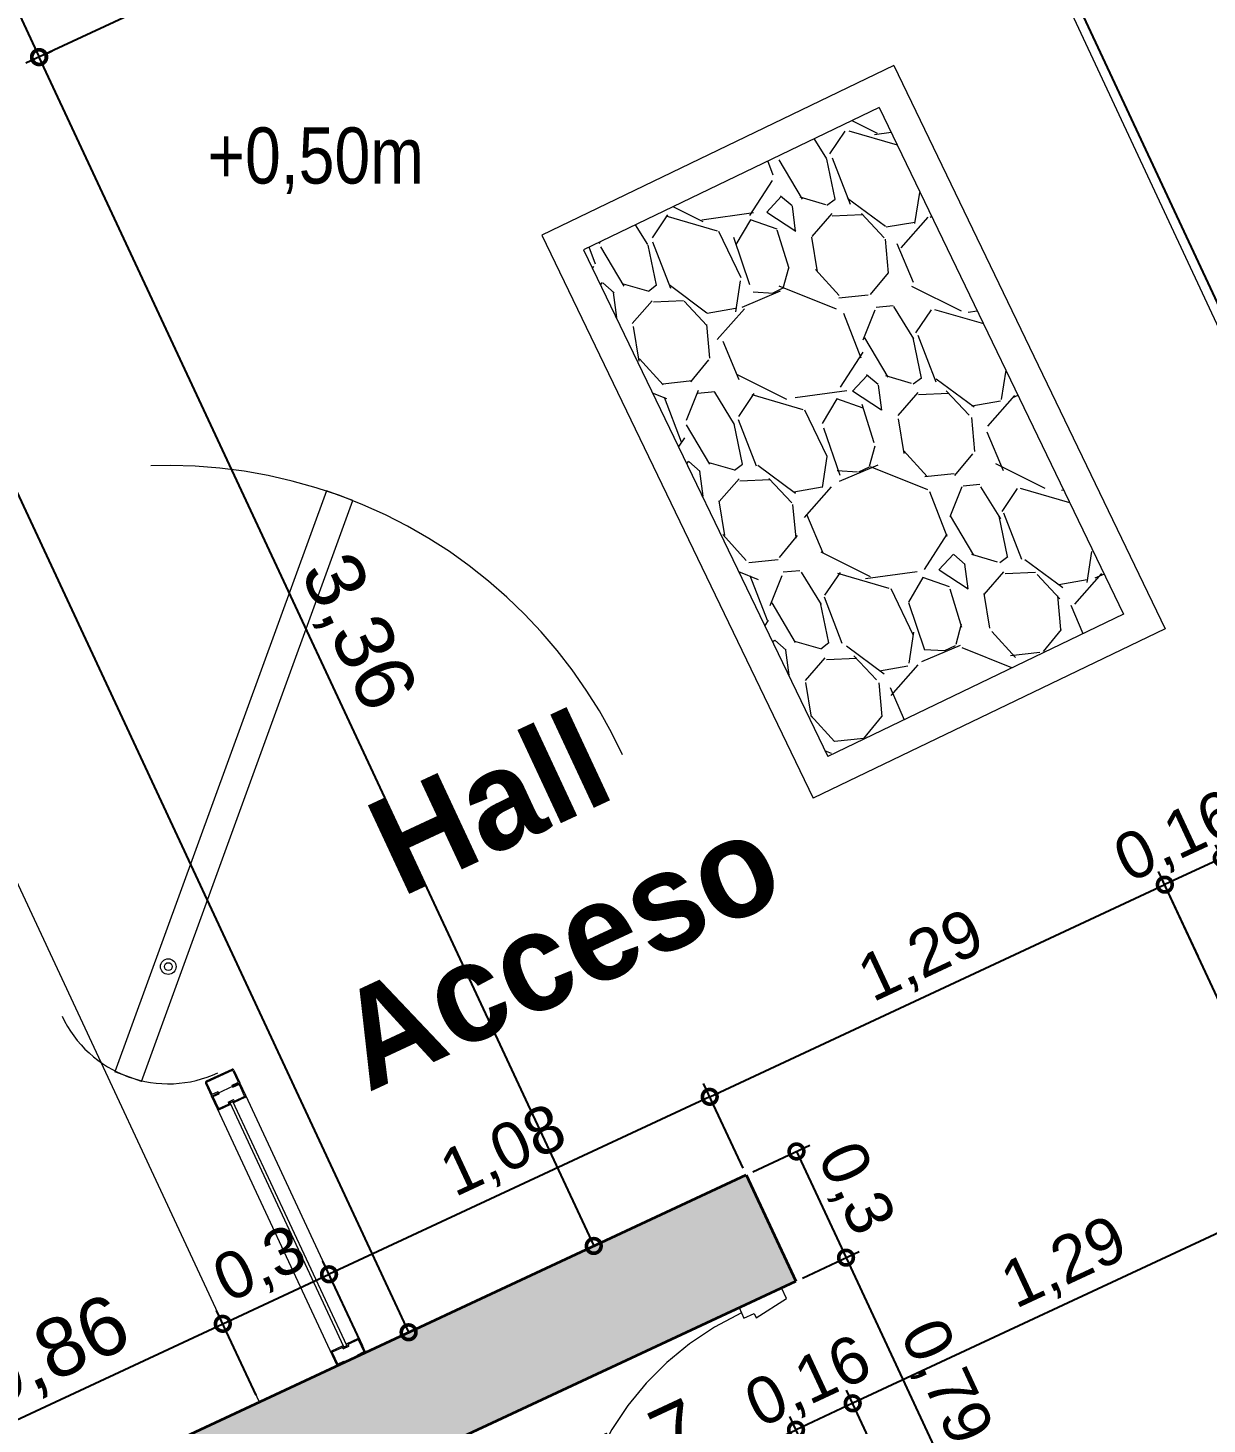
# Model space of a CAD drawing. Header units: millimetres. Extents: x 110427 to 125914, y 76277 to 76441.
# Drawn here: x 114095.407 to 114098.425, y 76380.226 to 76383.799 of the extents above; entities that cross this region are included whole.
import ezdxf

# ---------------------------------------------------------------- set-up
doc = ezdxf.new("R2010")
doc.units = ezdxf.units.MM
doc.linetypes.add('JIS_02_0.7', pattern=[1.35, 0.75, -0.6])
for name, color, linetype, lineweight in [('04_CIVIL A CONSTRUIR', 250, 'Continuous', 35), ('06_CIVIL VISTAS GRUESA', 244, 'Continuous', 13), ('07_CIVIL VISTAS MEDIA', 143, 'Continuous', 9), ('08_CIVIL VISTAS FINO', 251, 'Continuous', 5), ('09_CIVIL PROYECCIONES', 230, 'JIS_02_0.7', 5), ('11_CARPINTERIA Y MOBILIARIO', 141, 'Continuous', 9), ('12_HATCH', 8, 'Continuous', 9), ('12_TEXTOS', 4, 'Continuous', 40), ('13_COTAS', 8, 'Continuous', 9)]:
    doc.layers.add(name, color=color, linetype=linetype, lineweight=lineweight)
doc.layers.add('Hatch', color=251, linetype='Continuous')
doc.styles.add('JDS1', font='GOTHICB.TTF')
doc.styles.get("Standard").update_dxf_attribs({"font": 'arial.ttf'})
doc.styles.add('Swis721 BT', font='swiss.ttf')
doc.dimstyles.new('ISO-23', dxfattribs={"dimscale": 0.03, "dimtxt": 5, "dimasz": 2.5, "dimexe": 1.25, "dimexo": 0.625, "dimtad": 1, "dimtxsty": 'Swis721 BT', "dimblk": 'DOTSMALL', "dimcen": 2.5, "dimclrt": 150, "dimadec": 0, "dimazin": 0, "dimtfac": 1, "dimtmove": 0, "dimatfit": 3, "dimfxl": 0, "dimarcsym": 0})

# ---------------------------------------------------------------- blocks, each defined once
blk = doc.blocks.new('_DotSmall')
at = {"color": 0, "linetype": 'ByBlock', "const_width": 0.5}
blk.add_lwpolyline([(-0.0625, 0, 1), (0.0625, 0, 1)], format="xyb", close=True, dxfattribs=at)
blk = doc.blocks.new('*D290')
at = {"layer": '13_COTAS', "color": 0, "lineweight": -2}
for p, q in [((114097.565662188, 76379.79770790561), (114097.3570270666, 76380.2451273673)), ((114095.8321520135, 76379.49268978031), (114097.3728752514, 76380.2111408253)), ((114096.0249389501, 76379.07925686063), (114095.8163038287, 76379.52667632232))]:
    blk.add_line(p, q, dxfattribs=at)
at = {"layer": 'Defpoints', "color": 0}
for p in [(114097.3728752514, 76380.2111408253), (114097.5735862804, 76379.7807146346), (114096.0328630425, 76379.06226358961)]:
    blk.add_point(p, dxfattribs=at)
at = {"layer": '13_COTAS', "color": 0, "lineweight": -2, "xscale": 0.075, "yscale": 0.075, "zscale": 0.075}
for p, rotation in [((114097.3728752514, 76380.2111408253), 25.00000000165702), ((114095.8321520135, 76379.49268978031), 205.000000001657)]:
    blk.add_blockref('_DotSmall', p, dxfattribs=dict(at, rotation=rotation))
at = {"layer": '13_COTAS', "color": 150, "insert": (114096.9936334821, 76380.1547617458), "char_height": 0.15, "attachment_point": 5, "rotation": 25.000000001657032, "style": 'Swis721 BT'}
blk.add_mtext('1,7', dxfattribs=at)
blk = doc.blocks.new('*D510')
at = {"layer": '13_COTAS', "color": 0, "lineweight": -2}
for p, q in [((114099.2768365618, 76381.32525026845), (114095.5962796088, 76389.21823050335)), ((114095.5792863377, 76389.21030641129), (114095.5622930665, 76389.20238231916)), ((114099.2721683244, 76381.3230734337), (114099.3108231041, 76381.34109845264))]:
    blk.add_line(p, q, dxfattribs=at)
at = {"layer": 'Defpoints', "color": 0}
for p in [(114095.5962796089, 76389.21823050338), (114095.5962796088, 76389.21823050335), (114099.2551750532, 76381.31514934161)]:
    blk.add_point(p, dxfattribs=at)
at = {"layer": '13_COTAS', "color": 0, "lineweight": -2, "xscale": 0.075, "yscale": 0.075, "zscale": 0.075}
for p, rotation in [((114095.5962796088, 76389.21823050335), 114.9999989492911), ((114099.2768365618, 76381.32525026845), 294.9999989492911)]:
    blk.add_blockref('_DotSmall', p, dxfattribs=dict(at, rotation=rotation))
at = {"layer": '13_COTAS', "color": 150, "insert": (114097.5355066845, 76385.31788087328), "char_height": 0.15, "attachment_point": 5, "rotation": 294.9999989492911, "style": 'Swis721 BT'}
blk.add_mtext('8,71', dxfattribs=at)
blk = doc.blocks.new('*D333')
at = {"layer": '06_CIVIL VISTAS GRUESA', "color": 0, "lineweight": -2}
for p, q in [((114095.9911657735, 76380.29929143852), (114095.8900121471, 76380.51621609049)), ((114095.1264356351, 76380.1187778434), (114095.9058603319, 76380.48222954848)), ((114095.2117410767, 76379.93583973344), (114095.1105874502, 76380.1527643854))]:
    blk.add_line(p, q, dxfattribs=at)
at = {"layer": 'Defpoints', "color": 0}
for p in [(114095.9058603319, 76380.48222954848), (114095.9990898659, 76380.28229816751), (114095.2196651691, 76379.91884646243)]:
    blk.add_point(p, dxfattribs=at)
at = {"layer": '06_CIVIL VISTAS GRUESA', "color": 0, "lineweight": -2, "xscale": 0.075, "yscale": 0.075, "zscale": 0.075}
for p, rotation in [((114095.9058603319, 76380.48222954848), 25.00000000018475), ((114095.1264356351, 76380.1187778434), 205.0000000001848)]:
    blk.add_blockref('_DotSmall', p, dxfattribs=dict(at, rotation=rotation))
at = {"layer": '06_CIVIL VISTAS GRUESA', "color": 150, "insert": (114095.4700074943, 76380.39945229432), "char_height": 0.15, "attachment_point": 5, "rotation": 25.000000000184748, "style": 'Swis721 BT'}
blk.add_mtext('0,86', dxfattribs=at)
blk = doc.blocks.new('*D421')
at = {"layer": '13_COTAS', "color": 0, "lineweight": -2}
for p, q in [((114093.0337577472, 76387.39561631836), (114093.1611931663, 76387.45504114426)), ((114093.1272066972, 76387.43919280302), (114096.3814243866, 76380.46058430136)), ((114096.2879754365, 76380.4170078167), (114096.4154108557, 76380.4764326426))]:
    blk.add_line(p, q, dxfattribs=at)
at = {"layer": 'Defpoints', "color": 0}
for p in [(114093.0167645126, 76387.38769214775), (114096.3814243866, 76380.46058430136), (114096.270982202, 76380.40908364608)]:
    blk.add_point(p, dxfattribs=at)
at = {"layer": '13_COTAS', "color": 0, "lineweight": -2, "xscale": 0.075, "yscale": 0.075, "zscale": 0.075}
for p, rotation in [((114093.1272066972, 76387.43919280302), 115.0002636944665), ((114096.3814243866, 76380.46058430136), 295.0002636944664)]:
    blk.add_blockref('_DotSmall', p, dxfattribs=dict(at, rotation=rotation))
at = {"layer": '13_COTAS', "color": 150, "insert": (114094.8532639279, 76383.99602949678), "char_height": 0.15, "attachment_point": 5, "rotation": 295.00026369446647, "style": 'Swis721 BT'}
blk.add_mtext('7,7', dxfattribs=at)
blk = doc.blocks.new('*D423')
at = {"layer": '13_COTAS', "color": 0, "lineweight": -2}
for p, q in [((114094.3529330256, 76389.210306411), (114093.1076184083, 76388.62960666817)), ((114093.1416049503, 76388.64545485299), (114095.4361230129, 76383.7248449881)), ((114096.6474510882, 76384.28969654611), (114095.4021364709, 76383.70899680328))]:
    blk.add_line(p, q, dxfattribs=at)
at = {"layer": 'Defpoints', "color": 0}
for p in [(114094.3699262966, 76389.2182305034), (114096.6644443592, 76384.2976206385), (114095.4361230129, 76383.7248449881)]:
    blk.add_point(p, dxfattribs=at)
at = {"layer": '13_COTAS', "color": 0, "lineweight": -2, "xscale": 0.075, "yscale": 0.075, "zscale": 0.075}
for p, rotation in [((114093.1416049503, 76388.64545485299), 114.9999999980233), ((114095.4361230129, 76383.7248449881), 294.9999999980233)]:
    blk.add_blockref('_DotSmall', p, dxfattribs=dict(at, rotation=rotation))
at = {"layer": '13_COTAS', "color": 150, "insert": (114094.38781258, 76386.23129040972), "char_height": 0.15, "attachment_point": 5, "rotation": 294.9999999980233, "style": 'Swis721 BT'}
blk.add_mtext('5,43', dxfattribs=at)
blk = doc.blocks.new('*D431')
at = {"layer": '13_COTAS', "color": 0, "lineweight": -2}
for p, q in [((114098.6025356416, 76381.37367291347), (114098.4464871582, 76381.70831996603)), ((114098.462335343, 76381.67433342402), (114098.3166390454, 76381.60639412468)), ((114098.456839344, 76381.30573361414), (114098.3007908606, 76381.6403806667))]:
    blk.add_line(p, q, dxfattribs=at)
at = {"layer": 'Defpoints', "color": 0}
for p in [(114098.3166390454, 76381.60639412468), (114098.610459734, 76381.35667964246), (114098.4647634364, 76381.28874034314)]:
    blk.add_point(p, dxfattribs=at)
at = {"layer": '13_COTAS', "color": 0, "lineweight": -2, "xscale": 0.075, "yscale": 0.075, "zscale": 0.075}
for p, rotation in [((114098.462335343, 76381.67433342402), 25.00000000022021), ((114098.3166390454, 76381.60639412468), 205.0000000002202)]:
    blk.add_blockref('_DotSmall', p, dxfattribs=dict(at, rotation=rotation))
at = {"layer": '13_COTAS', "color": 150, "insert": (114098.3509899844, 76381.72292130726), "char_height": 0.12, "attachment_point": 5, "rotation": 25.000000000220222, "style": 'Swis721 BT'}
blk.add_mtext('0,16', dxfattribs=at)
blk = doc.blocks.new('*D432')
at = {"layer": '13_COTAS', "color": 0, "lineweight": -2}
for p, q in [((114098.401944487, 76381.42345601477), (114098.3007908606, 76381.64038066671)), ((114097.1520335391, 76381.06332965837), (114098.3166390454, 76381.60639412471)), ((114097.2373389807, 76380.88039154845), (114097.1361853543, 76381.09731620038))]:
    blk.add_line(p, q, dxfattribs=at)
at = {"layer": 'Defpoints', "color": 0}
for p in [(114098.3166390454, 76381.60639412471), (114098.4098685794, 76381.40646274378), (114097.2452630731, 76380.86339827745)]:
    blk.add_point(p, dxfattribs=at)
at = {"layer": '13_COTAS', "color": 0, "lineweight": -2, "xscale": 0.075, "yscale": 0.075, "zscale": 0.075}
for p, rotation in [((114098.3166390454, 76381.60639412471), 25.00000000043711), ((114097.1520335391, 76381.06332965837), 205.0000000004371)]:
    blk.add_blockref('_DotSmall', p, dxfattribs=dict(at, rotation=rotation))
at = {"layer": '13_COTAS', "color": 150, "insert": (114097.6958390824, 76381.41741942444), "char_height": 0.12, "attachment_point": 5, "rotation": 25.000000000437105, "style": 'Swis721 BT'}
blk.add_mtext('1,29', dxfattribs=at)
blk = doc.blocks.new('*D433')
at = {"layer": '13_COTAS', "color": 0, "lineweight": -2}
for p, q in [((114097.1520335385, 76381.0633296592), (114096.1777526677, 76380.60901502712)), ((114097.2373389807, 76380.88039154845), (114097.1361853537, 76381.0973162012)), ((114096.2630581099, 76380.42607691635), (114096.1619044829, 76380.64300156911))]:
    blk.add_line(p, q, dxfattribs=at)
at = {"layer": 'Defpoints', "color": 0}
for p in [(114097.2452630731, 76380.86339827743), (114096.1777526677, 76380.60901502712), (114096.2709822023, 76380.40908364535)]:
    blk.add_point(p, dxfattribs=at)
at = {"layer": '13_COTAS', "color": 0, "lineweight": -2, "xscale": 0.075, "yscale": 0.075, "zscale": 0.075}
for p, rotation in [((114097.1520335385, 76381.0633296592), 25.00000004123117), ((114096.1777526677, 76380.60901502712), 205.0000000412312)]:
    blk.add_blockref('_DotSmall', p, dxfattribs=dict(at, rotation=rotation))
at = {"layer": '13_COTAS', "color": 150, "insert": (114096.6263958932, 76380.91872987604), "char_height": 0.12, "attachment_point": 5, "rotation": 25.000000041231157, "style": 'Swis721 BT'}
blk.add_mtext('1,08', dxfattribs=at)
blk = doc.blocks.new('*D434')
at = {"layer": '13_COTAS', "color": 0, "lineweight": -2}
for p, q in [((114096.26305811, 76380.42607691638), (114096.1619044837, 76380.6430015695)), ((114095.905860332, 76380.48222954961), (114096.1777526684, 76380.60901502744)), ((114095.9911657736, 76380.29929143855), (114095.8900121472, 76380.51621609167))]:
    blk.add_line(p, q, dxfattribs=at)
at = {"layer": 'Defpoints', "color": 0}
for p in [(114096.1777526684, 76380.60901502744), (114096.2709822023, 76380.40908364535), (114095.9990898659, 76380.28229816753)]:
    blk.add_point(p, dxfattribs=at)
at = {"layer": '13_COTAS', "color": 0, "lineweight": -2, "xscale": 0.075, "yscale": 0.075, "zscale": 0.075}
for p, rotation in [((114096.1777526684, 76380.60901502744), 24.99999985510095), ((114095.905860332, 76380.48222954961), 204.9999998551009)]:
    blk.add_blockref('_DotSmall', p, dxfattribs=dict(at, rotation=rotation))
at = {"layer": '13_COTAS', "color": 150, "insert": (114096.0033092906, 76380.62817982155), "char_height": 0.12, "attachment_point": 5, "rotation": 24.999999855100953, "style": 'Swis721 BT'}
blk.add_mtext('0,3', dxfattribs=at)
blk = doc.blocks.new('*D435')
at = {"layer": '13_COTAS', "color": 0, "lineweight": -2}
for p, q in [((114097.2622563441, 76380.87132236984), (114097.4080100215, 76380.93928842581)), ((114097.3740234794, 76380.923440241), (114097.500808958, 76380.65154790485)), ((114097.3890418227, 76380.5994300337), (114097.5347955, 76380.66739608967))]:
    blk.add_line(p, q, dxfattribs=at)
at = {"layer": 'Defpoints', "color": 0}
for p in [(114097.2452630731, 76380.86339827743), (114097.500808958, 76380.65154790485), (114097.3720485517, 76380.59150594131)]:
    blk.add_point(p, dxfattribs=at)
at = {"layer": '13_COTAS', "color": 0, "lineweight": -2, "xscale": 0.075, "yscale": 0.075, "zscale": 0.075}
for p, rotation in [((114097.3740234794, 76380.923440241), 115.0000000033583), ((114097.500808958, 76380.65154790485), 295.0000000033583)]:
    blk.add_blockref('_DotSmall', p, dxfattribs=dict(at, rotation=rotation))
at = {"layer": '13_COTAS', "color": 150, "insert": (114097.5199737516, 76380.82599128275), "char_height": 0.12, "attachment_point": 5, "rotation": 295.0000000033583, "style": 'Swis721 BT'}
blk.add_mtext('0,3', dxfattribs=at)
blk = doc.blocks.new('*D360')
at = {"layer": '13_COTAS', "color": 0, "lineweight": -2}
for p, q in [((114097.3890418226, 76380.5994300337), (114097.5347954998, 76380.66739608956)), ((114097.5008089578, 76380.65154790474), (114097.8359452393, 76379.9328458296)), ((114097.7241781042, 76379.88072795855), (114097.8699317813, 76379.94869401441))]:
    blk.add_line(p, q, dxfattribs=at)
at = {"layer": 'Defpoints', "color": 0}
for p in [(114097.3720485516, 76380.5915059413), (114097.8359452393, 76379.9328458296), (114097.7071848332, 76379.87280386615)]:
    blk.add_point(p, dxfattribs=at)
at = {"layer": '13_COTAS', "color": 0, "lineweight": -2, "xscale": 0.075, "yscale": 0.075, "zscale": 0.075}
for p, rotation in [((114097.5008089578, 76380.65154790474), 114.9999999996274), ((114097.8359452393, 76379.9328458296), 294.9999999996274)]:
    blk.add_blockref('_DotSmall', p, dxfattribs=dict(at, rotation=rotation))
at = {"layer": '13_COTAS', "color": 150, "insert": (114097.7509346315, 76380.33069407701), "char_height": 0.12, "attachment_point": 5, "rotation": 294.99999999962745, "style": 'Swis721 BT'}
blk.add_mtext('0,79', dxfattribs=at)
blk = doc.blocks.new('*D362')
at = {"layer": '13_COTAS', "color": 0, "lineweight": -2}
for p, q in [((114097.6992607408, 76379.88979713716), (114097.5020363122, 76380.31274628908)), ((114097.5178844971, 76380.27875974707), (114097.3728752511, 76380.2111408252)), ((114097.5542514948, 76379.82217821528), (114097.3570270663, 76380.2451273672))]:
    blk.add_line(p, q, dxfattribs=at)
at = {"layer": 'Defpoints', "color": 0}
for p in [(114097.3728752511, 76380.2111408252), (114097.7071848332, 76379.87280386616), (114097.5621755873, 76379.80518494427)]:
    blk.add_point(p, dxfattribs=at)
at = {"layer": '13_COTAS', "color": 0, "lineweight": -2, "xscale": 0.075, "yscale": 0.075, "zscale": 0.075}
for p, rotation in [((114097.5178844971, 76380.27875974707), 25.00000000037953), ((114097.3728752511, 76380.2111408252), 205.0000000003795)]:
    blk.add_blockref('_DotSmall', p, dxfattribs=dict(at, rotation=rotation))
at = {"layer": '13_COTAS', "color": 150, "insert": (114097.4068826642, 76380.32750781903), "char_height": 0.12, "attachment_point": 5, "rotation": 25.000000000379504, "style": 'Swis721 BT'}
blk.add_mtext('0,16', dxfattribs=at)
blk = doc.blocks.new('*D363')
at = {"layer": '13_COTAS', "color": 0, "lineweight": -2}
for p, q in [((114099.0527766102, 76380.0277420227), (114098.6666418186, 76380.8558107554)), ((114098.6824900035, 76380.82182421339), (114097.5178844971, 76380.27875974707)), ((114097.8881711038, 76379.48467755638), (114097.5020363123, 76380.31274628908))]:
    blk.add_line(p, q, dxfattribs=at)
at = {"layer": 'Defpoints', "color": 0}
for p in [(114097.5178844971, 76380.27875974707), (114099.0607007026, 76380.0107487517), (114097.8960951962, 76379.46768428537)]:
    blk.add_point(p, dxfattribs=at)
at = {"layer": '13_COTAS', "color": 0, "lineweight": -2, "xscale": 0.075, "yscale": 0.075, "zscale": 0.075}
for p, rotation in [((114098.6824900035, 76380.82182421339), 24.99999999930063), ((114097.5178844971, 76380.27875974707), 204.9999999993006)]:
    blk.add_blockref('_DotSmall', p, dxfattribs=dict(at, rotation=rotation))
at = {"layer": '13_COTAS', "color": 150, "insert": (114098.0616900404, 76380.63284951315), "char_height": 0.12, "attachment_point": 5, "rotation": 24.999999999300602, "style": 'Swis721 BT'}
blk.add_mtext('1,29', dxfattribs=at)
blk = doc.blocks.new('*D247')
at = {"layer": '13_COTAS', "color": 0, "lineweight": -2}
for p, q in [((114095.4355022201, 76383.72460750269), (114096.8552443114, 76380.681529542)), ((114095.4524939262, 76383.73253495006), (114095.4694856324, 76383.74046239747)), ((114096.8722360175, 76380.68945698938), (114096.8892277237, 76380.69738443677))]:
    blk.add_line(p, q, dxfattribs=at)
at = {"layer": 'Defpoints', "color": 0}
for p in [(114095.4355022201, 76383.72460750268), (114096.8552443114, 76380.681529542), (114096.8552443114, 76380.681529542)]:
    blk.add_point(p, dxfattribs=at)
at = {"layer": '13_COTAS', "color": 0, "lineweight": -2, "xscale": 0.075, "yscale": 0.075, "zscale": 0.075}
for p, rotation in [((114095.4355022201, 76383.72460750269), 115.0113124166494), ((114096.8552443114, 76380.681529542), 295.0113124166494)]:
    blk.add_blockref('_DotSmall', p, dxfattribs=dict(at, rotation=rotation))
at = {"layer": '13_COTAS', "color": 150, "insert": (114096.2443127523, 76382.24922854696), "char_height": 0.15, "attachment_point": 5, "rotation": 295.01131241664945, "style": 'Swis721 BT'}
blk.add_mtext('3,36', dxfattribs=at)

msp = doc.modelspace()

# ---------------------------------------------------------------- hatches: boundary and pattern name
at = {"layer": '12_HATCH'}
h = msp.add_hatch(color=1, dxfattribs=at)
h.dxf.hatch_style = 1
h.paths.add_polyline_path([(114095.5595305892, 76380.07732831058), (114095.6863160677, 76379.8054359745), (114097.3720485517, 76380.5915059413), (114097.2452630731, 76380.86339827743)])
h.paths.add_polyline_path([(114096.379410017, 76378.31909120374), (114095.5595305892, 76380.07732831058), (114095.2196651691, 76379.91884646245), (114095.3464506477, 76379.64695412607), (114095.5413068218, 76379.73781705246), (114096.1329723883, 76378.46898615075), (114095.938116214, 76378.37812322448), (114096.005735136, 76378.23311397852), (114096.2005913101, 76378.3239769048), (114096.6020786587, 76377.46298450715), (114096.7470879047, 76377.53060342901), (114096.4470289389, 76378.17408195778), (114098.203411596, 76378.9930966415), (114099.2973669291, 76379.50321639096), (114099.5509378861, 76378.95943171874), (114099.5871901976, 76378.97633644921), (114099.3590263982, 76379.46563529596), (114099.4315310212, 76379.49944475689), (114099.6596948206, 76379.01014591014), (114099.695947132, 76379.02705064061), (114099.18157519, 76380.13012483), (114099.0365659442, 76380.06250590814), (114099.2297480072, 76379.64822563692), (114098.0617724255, 76379.10358967859), (114097.7071848332, 76379.87280386616), (114097.5621755873, 76379.8051849443), (114097.9201332549, 76379.03754224867)])
at = {"layer": 'Hatch', "lineweight": 5}
h = msp.add_hatch(dxfattribs=at)
h.set_pattern_fill('GRAVEL', color=253, scale=0.02000000000004656, angle=655.729999999981, style=0)
h.set_pattern_definition([(163.7427874999809, (111029.5099911194, 75950.92100067926), (-5.882993127769918, 1.676207582248296), [0.06834428800015906, -6.766096727928749]), (120.6997409999807, (111029.4443794863, 75950.94013368757), (3.104093268087682, -5.271042115481883), [0.1172809440002729, -11.61080977873181]), (68.24044709998077, (111029.3845030061, 75951.04097821307), (-2.828564266255675, -7.002240226664828), [0.08269630400019247, -8.186944558839057]), (203.0036889999808, (111029.1840850775, 75951.1643199671), (9.373172779035997, 3.953137495055911), [0.1068009040002485, -10.5732874851722]), (228.5636541799808, (111029.0857770325, 75951.12258320756), (4.388888287658026, 4.934620106822589), [0.1047267400002438, -10.36796154909293]), (293.0036889999807, (111029.0164700834, 75951.04407036275), (-3.95313749505591, 9.373172779036004), [0.1068009040002486, -10.57328748517221]), (333.4242404699808, (111029.058206843, 75950.9457623178), (-7.443317146988118, 3.743827700318219), [0.1412387320003288, -13.98262306288196]), (7.98532836998091, (111029.1845226959, 75950.88257487863), (11.61166697414725, 1.648424120830683), [0.1333439040003101, -13.20105132041171]), (57.1595656199808, (111029.3165737018, 75950.90109895647), (4.184904621370946, 6.528053715335742), [0.1071626000002494, -10.60910913976709]), (110.9663582999809, (111029.3746881799, 75950.99113536812), (1.968291349839492, -5.254487335819774), [0.1223426560002847, -5.994787390013946]), (158.1274377999809, (111029.3309115837, 75951.10537774919), (-7.680410402184179, 3.065657523980702), [0.1582155840003679, -15.66335450247184]), (74.54407482998079, (111029.3978418363, 75950.70905918378), (1.202021071544857, 4.526652774805918), [0.05400090800012569, -5.346113164881243]), (107.1992343999808, (111029.4122329795, 75950.76110741327), (1.951736557073197, -6.390289227570232), [0.102736396000239, -10.17092779943166]), (160.7299999999808, (111029.3818542389, 75950.85924991028), (-0.4576317159013057, -0.2205384605969607), [0.07184186800016715, -0.6465786216871043]), (138.9285905099809, (111029.4213323525, 75950.91774874565), (2.017955734656803, -1.847081658452121), [0.03868826400008996, -3.83012447378771]), (227.5314094899808, (111029.3921657089, 75950.94316681195), (1.152356687028786, 1.119247097772462), [0.0547131240001273, -2.680950598006236]), (326.6937565299808, (111029.3552240757, 75950.90280769725), (1.576878813559282, -0.9318182265677015), [0.08886393200020691, -2.87325963058869]), (97.2950511799807, (111029.4294916992, 75950.8540114013), (-0.01655479464790137, -1.135801892400235), [0.06425742800014951, -1.542179623369189]), (312.1195403339809, (111029.2642534018, 75951.20859320718), (3.578279753673241, -3.914701777221809), [0.09001760000020957, -8.911765334528546]), (6.076175939980857, (111029.3246265258, 75951.14182273851), (-5.916102717322953, -0.5953962027652376), [0.07551978800017571, -7.476443135657401]), (228.9285905099808, (111029.5210180424, 75950.89811909344), (1.847081658453436, 2.017955734658309), [0.07737602000018004, -3.791436717787623]), (279.3404596699808, (111029.4701819098, 75950.83978580602), (-0.8324894586320166, 5.237932540745043), [0.09001760000020949, -8.911765334528734]), (275.1739547799808, (111028.9805217378, 75951.0718593616), (-0.1874288711821245, 2.729235500700185), [0.08680704000020195, -4.253546862631095]), (230.5051405999809, (111028.9883499886, 75950.98540597945), (3.931256569378381, 4.714081648199534), [0.07273442400016927, -7.200718676160763]), (2.531409489980879, (111029.0655917111, 75950.6730043157), (2.729235500688459, 0.1874288713536207), [0.07737602000018008, -3.791436717787624]), (313.0840246399808, (111029.1428924589, 75950.6764217972), (-4.697526851692431, 5.067058464025131), [0.08515654800019822, -8.430475196059618]), (5.173954779980806, (111028.9575278654, 75950.89724385645), (-2.729235500701499, -0.1874288711631658), [0.04340352000010101, -4.2969503826312]), (37.03993247398086, (111029.0523594034, 75950.7004622186), (1.609988403008142, 1.339785558289126), [0.02590292000006027, -2.564398992911167]), (101.6937565319808, (111029.0730356046, 75950.71606545884), (0.2039836658895396, -1.593433608300627), [0.1047267400002437, -1.989810917818431]), (121.7390059599807, (111029.0518094983, 75950.81861872505), (2.663016322098481, -4.355778698276003), [0.09705340000022569, -9.608272972689738]), (239.4200675299809, (111029.3140372212, 75950.88295923581), (0.6947249711431742, 0.8987086371434294), [0.07326477600017053, -1.758355271940093]), (288.8872265899809, (111029.2767644922, 75950.81988408323), (2.833890398775815, -8.220816091366931), [0.1279113520002977, -12.66320181303567]), (356.6753958999809, (111029.3181701558, 75950.69886000047), (-4.085575853692098, 0.2867576394907311), [0.05230164800012174, -5.177878463634051]), (25.72999999998084, (111029.3703839334, 75950.6958268761), (0.2370932553043224, 0.6781701764982023), [0.03048000000007092, -0.4775200000011109]), (55.9864371599808, (111029.0611276806, 75950.83438751317), (-2.321268169156871, -3.374296087621335), [0.07057339200016421, -6.986788154656261]), (343.7427874999808, (111029.1006057942, 75950.89288634853), (5.882993127763926, -1.676207582268839), [0.1366885760003181, -6.697752439928591]), (295.7299999999807, (111029.2318290603, 75950.85462033184), (0.6781701764982023, -0.2370932553043224), [0.1320800000003073, -0.3759200000008747]), (261.0348464999807, (111029.2891690602, 75950.73563608568), (-0.9980374020275237, -6.120086383731253), [0.08032191200018686, -7.951863344846505]), (189.7846040999808, (111029.2766522056, 75950.65629550116), (-2.051065324194645, -0.4245221265223525), [0.07396581600017214, -3.624330007762837]), (143.3759753599809, (111029.2037622269, 75950.64372538531), (-8.76654790990142, 6.48961799676663), [0.1204290200002803, -11.92249288461535]), (111.1560787399807, (111029.1071096614, 75950.71556881501), (-2.409368271858949, 6.169750767313096), [0.1274058920002965, -12.61316929127735])])
h.paths.add_polyline_path([(114097.585501419, 76383.59620039584), (114096.8288020012, 76383.23150053143), (114097.4540018261, 76381.93430141051), (114098.2107012439, 76382.29900127486)])

# ---------------------------------------------------------------- linework, layer by layer
at = {"layer": '04_CIVIL A CONSTRUIR'}
for p, q in [((114095.5595305892, 76380.07732831058), (114097.2452630731, 76380.86339827743)), ((114097.2452630731, 76380.86339827743), (114097.3720485517, 76380.5915059413)), ((114095.6863160674, 76379.8054359752), (114097.3720485517, 76380.5915059413))]:
    msp.add_line(p, q, dxfattribs=at)
at = {"layer": '07_CIVIL VISTAS MEDIA'}
for p, q in [((114097.622834767, 76383.70300020889), (114096.7220021267, 76383.26883370365)), ((114097.622834767, 76383.70300020889), (114098.3175011753, 76382.26166798454)), ((114097.5855013901, 76383.59620038193), (114096.8288019724, 76383.23150051752)), ((114097.585501419, 76383.59620039584), (114098.2107012439, 76382.29900127486)), ((114096.7220021267, 76383.26883370365), (114097.4166685351, 76381.82750147925)), ((114096.8288020012, 76383.23150053143), (114097.4540018261, 76381.93430141051)), ((114096.1712575544, 76382.61448619666), (114095.6298749816, 76381.12709249684)), ((114096.2389135859, 76382.58986141498), (114096.1712575544, 76382.61448619666)), ((114095.6975566683, 76381.10245837743), (114096.2389135859, 76382.58986141498)), ((114098.2107012439, 76382.29900127486), (114097.4540018261, 76381.93430141051)), ((114098.3175011753, 76382.26166798454), (114097.4166685351, 76381.82750147925)), ((114095.6975566683, 76381.10245837743), (114095.6298749816, 76381.12709249684)), ((114095.928698098, 76381.13364946941), (114095.8634457108, 76381.1032217815)), ((114095.8642112261, 76381.09917924792), (114095.8777403773, 76381.0701658894)), ((114095.9299720954, 76381.13094742276), (114095.8646949628, 76381.10050819599)), ((114095.8767180696, 76381.06528967974), (114095.9492226926, 76381.09909914073)), ((114095.8767180696, 76381.06528967974), (114095.9492226926, 76381.09909914073)), ((114095.9294387474, 76381.09316985687), (114095.9443464833, 76381.10012144828)), ((114095.9313010215, 76381.13046373328), (114095.9448301727, 76381.10145037476)), ((114095.9340138021, 76381.13171471172), (114095.9492226926, 76381.09909914073)), ((114095.9644315832, 76381.06648356968), (114095.9492226926, 76381.09909914073)), ((114095.8615091791, 76381.09790525079), (114095.8767180696, 76381.06528967974)), ((114095.8919269602, 76381.03267410875), (114095.8767180696, 76381.06528967974)), ((114095.8790718044, 76381.06968336564), (114095.8939795403, 76381.07663495699)), ((114095.8946397409, 76381.03392508725), (114095.8811105896, 76381.06293844571)), ((114095.8815967799, 76381.06426853844), (114095.8965045158, 76381.07122012979)), ((114095.895242028, 76381.07392754342), (114095.8939795403, 76381.07663495699)), ((114095.895242028, 76381.07392754342), (114095.8965045158, 76381.07122012979)), ((114095.9307012352, 76381.09046244324), (114095.9294387474, 76381.09316985687)), ((114095.9307012352, 76381.09046244324), (114095.9319637229, 76381.08775502961)), ((114095.9319637229, 76381.08775502961), (114095.9468714588, 76381.09470662102)), ((114095.9612458467, 76381.06388064654), (114095.9366419225, 76381.0524076483)), ((114095.9617295363, 76381.06520957261), (114095.9482003849, 76381.09422293107)), ((114096.270982202, 76380.40908364608), (114095.9644315832, 76381.06648356968)), ((114096.198477579, 76380.37527418509), (114095.8919269602, 76381.03267410875)), ((114095.895968667, 76381.03344139771), (114095.9205750921, 76381.04491556215)), ((114095.8972426642, 76381.03073935106), (114095.9245449935, 76381.04347063636)), ((114095.919420463, 76381.04975787393), (114095.9336746778, 76381.05640472344)), ((114095.919420463, 76381.04975787393), (114095.9210587816, 76381.04624448821)), ((114095.9233903645, 76381.04831294809), (114095.9322297517, 76381.05243482202)), ((114095.9233903645, 76381.04831294809), (114095.9250286831, 76381.04479956243)), ((114095.9245610279, 76381.04789162445), (114095.9318114902, 76381.05127257056)), ((114096.2159027562, 76380.42310727178), (114095.9245610279, 76381.04789162439)), ((114096.2231532185, 76380.4264882179), (114095.9318114902, 76381.0512725705)), ((114095.9338680703, 76381.04892143636), (114095.9322297517, 76381.05243482202)), ((114095.9353129965, 76381.05289133778), (114095.9336746778, 76381.05640472344)), ((114095.9624968249, 76381.06116786593), (114095.9351969964, 76381.04843774688)), ((114096.1852034467, 76380.41320545989), (114096.2125057762, 76380.42593674519)), ((114096.186454425, 76380.41049267928), (114096.21106085, 76380.42196684377)), ((114096.2140280947, 76380.41796976858), (114096.2123897761, 76380.42148315423)), ((114096.2154730209, 76380.42193966999), (114096.213834702, 76380.42545305606)), ((114096.2140280947, 76380.41796976858), (114096.2282823097, 76380.42461661814)), ((114096.2154730209, 76380.42193966999), (114096.2243124082, 76380.42606154393)), ((114096.2159027562, 76380.42310727178), (114096.2231532185, 76380.4264882179)), ((114096.2226740893, 76380.42957493005), (114096.2243124082, 76380.42606154393)), ((114096.2504576074, 76380.4436339747), (114096.2231577791, 76380.43090385565)), ((114096.226643991, 76380.4281300038), (114096.2282823097, 76380.42461661814)), ((114096.2517316048, 76380.44093192811), (114096.2271276805, 76380.42945892981)), ((114096.2530605308, 76380.44044823857), (114096.2665896823, 76380.41143487964)), ((114096.2557733116, 76380.44169921707), (114096.270982202, 76380.40908364608)), ((114096.1832686885, 76380.40788975614), (114096.198477579, 76380.37527418509)), ((114096.1859707355, 76380.40916375321), (114096.1994998869, 76380.38015039428)), ((114096.198477579, 76380.37527418509), (114096.2170015374, 76380.38391204877)), ((114096.198477579, 76380.37527418509), (114096.2170015374, 76380.38391204877)), ((114096.2008313138, 76380.37966787099), (114096.2157390497, 76380.38661946234)), ((114096.2170015374, 76380.38391204877), (114096.2157390497, 76380.38661946234)), ((114096.2511982568, 76380.40315436217), (114096.2661059927, 76380.41010595363)), ((114096.2524607446, 76380.40044694854), (114096.2511982568, 76380.40315436217)), ((114096.2524607446, 76380.4004469486), (114096.270982202, 76380.40908364608)), ((114096.2524607446, 76380.40044694854), (114096.270982202, 76380.40908364608))]:
    msp.add_line(p, q, dxfattribs=at)
for radius in [0.02000000000004656, 0.01000000000002328]:
    msp.add_circle((114095.7663218679, 76381.39668322337), radius, dxfattribs=at)
for centre, radius, start, end in [((114095.930388571, 76381.13002423866), 0.00400000000000931, 24.99999753929747, 114.9999989492913), ((114095.8651344103, 76381.09959572385), 0.00400000000000931, 114.9999989492913, 204.999997539297), ((114095.8651175338, 76381.09960186615), 0.001000000000002328, 114.9999989492913, 204.999997539297), ((114095.9303947136, 76381.13004111499), 0.001000000000002328, 24.99999753929747, 114.9999989492913), ((114095.9439238648, 76381.10102775646), 0.001000000000002328, 294.9999989492911, 24.99999753929747), ((114095.8786466851, 76381.07058850763), 0.001000000000002328, 204.999997539297, 295.1581044691977), ((114095.8820168974, 76381.063361064), 0.001000000000002328, 114.8418965222336, 204.999997539297), ((114095.9472940772, 76381.09380031284), 0.001000000000002328, 24.99999753929747, 114.9999989492913), ((114095.9608232284, 76381.06478695432), 0.001000000000002328, 294.9999989492911, 24.99999753929747), ((114095.9608063519, 76381.06479309662), 0.00400000000000931, 294.9999989492911, 24.99999753929747), ((114095.8955521913, 76381.0343645818), 0.00400000000000931, 204.999997539297, 294.9999989492911), ((114095.8955460486, 76381.03434770548), 0.001000000000002328, 204.999997539297, 294.9999989492911), ((114095.9201524738, 76381.04582186998), 0.001000000000002328, 294.9999989492911, 24.99999753929747), ((114095.9347743782, 76381.04934405466), 0.001000000000002328, 204.999997539297, 294.9999989492911), ((114095.9362193043, 76381.05331395607), 0.001000000000002328, 204.999997539297, 294.9999989492911), ((114096.2114834684, 76380.42106053594), 0.001000000000002328, 24.99999753929747, 114.9999989492913), ((114096.2235803971, 76380.42999754829), 0.001000000000002328, 114.9999989492913, 204.999997539297), ((114096.2275502988, 76380.42855262203), 0.001000000000002328, 114.9999989492913, 204.999997539297), ((114096.2521480804, 76380.44000874402), 0.00400000000000931, 24.99999753929747, 114.9999989492913), ((114096.252154223, 76380.44002562034, 1.032966561025114e-09), 0.001000000000002328, 24.99999753929747, 114.9999989492913), ((114096.1868939197, 76380.40958022914), 0.00400000000000931, 114.9999989492913, 204.999997539297), ((114096.1868770432, 76380.4095863715), 0.001000000000002328, 114.9999989492913, 204.999997539297), ((114096.2656833745, 76380.41101226141), 0.001000000000002328, 294.9999989492911, 24.99999753929747), ((114096.2004061946, 76380.38057301258), 0.001000000000002328, 204.999997539297, 295.1581044691977)]:
    msp.add_arc(centre, radius, start, end, dxfattribs=at)
at = {"layer": '07_CIVIL VISTAS MEDIA', "extrusion": (4.977617183396335e-08, -4.267190217731294e-08, 0.9999999999999979)}
msp.add_arc((114095.9241223757, 76381.04437694342, 0.002419933930525165), 0.001000000000002328, 294.9999989492912, 24.99999753929748, dxfattribs=at)
at = {"layer": '07_CIVIL VISTAS MEDIA', "extrusion": (-6.930670249124763e-10, 6.555972983450574e-08, 0.9999999999999979)}
msp.add_arc((114096.2129283948, 76380.42503043673, 0.004928403766503255), 0.001000000000002328, 24.99999753929752, 114.9999989492913, dxfattribs=at)
at = {"layer": '08_CIVIL VISTAS FINO'}
msp.add_line((114092.5782498974, 76387.61831315374), (114095.9990898659, 76380.28229816753), dxfattribs=at)
at = {"layer": '09_CIVIL PROYECCIONES', "ltscale": 2}
for centre, radius, start, end in [((114095.7663218679, 76381.39668322337), 1.282856629071593, 24.99947228412273, 114.9999989492913), ((114095.7663218679, 76381.39668322337), 0.3000000000004056, 204.9994722841222, 294.9999989492911), ((114097.5558363134, 76379.81877956091), 0.763000000001776, 114.9999989492913, 204.999997539297)]:
    msp.add_arc(centre, radius, start, end, dxfattribs=at)
at = {"layer": '11_CARPINTERIA Y MOBILIARIO'}
msp.add_line((114097.6982104842, 76384.65194333345), (114098.8364271177, 76382.21102988598), dxfattribs=at)
msp.add_lwpolyline([(114097.2361023836, 76380.52811320208), (114097.2270393057, 76380.52388701943), (114097.2397178538, 76380.49669778539), (114097.2660007797, 76380.50895371503), (114097.2711507081, 76380.49790965806), (114097.3485725169, 76380.5472023972), (114097.3357962402, 76380.57460121089), (114097.3267331624, 76380.57037502824)], dxfattribs=at)

# ---------------------------------------------------------------- texts
at = {"layer": '12_TEXTOS', "insert": (114095.8665076549, 76383.54481073096), "char_height": 0.1437383715626792, "attachment_point": 1}
msp.add_mtext('{\\fTechnic|b0|i0|c2|p2;+0,50m}', dxfattribs=at)
at = {"layer": '12_TEXTOS', "insert": (114096.818132185, 76381.32192716417), "char_height": 0.2500000000005821, "width": 2.741072188653846, "attachment_point": 8, "rotation": 25.000250849296663, "style": 'JDS1'}
msp.add_mtext('Hall\\PAcceso', dxfattribs=at)

# ---------------------------------------------------------------- dimensions: what is measured, and where the dimension line sits
at = {"layer": '06_CIVIL VISTAS GRUESA'}
dim = msp.add_aligned_dim(p1=(114095.2196651691, 76379.91884646245), p2=(114095.9990898659, 76380.28229816753), distance=0.22059987103118495, dimstyle='ISO-23', override={"dimfxl": 100, "dimarcsym": 2}, dxfattribs=at)
dim.commit()
dim.dimension.update_dxf_attribs({"geometry": '*D333', "text_midpoint": (114095.4700074943, 76380.39945229432)})
at = {"layer": '13_COTAS'}
for p1, p2, distance, picture, middle in [((114094.3699262966, 76389.21823050338), (114096.6644443592, 76384.29762063849), -1.3553026508655164, '*D423', (114094.38781258, 76386.23129040972)), ((114093.0167645126, 76387.38769214775), (114096.270982202, 76380.40908364608), 0.1218597293414015, '*D421', (114094.8532639279, 76383.99602949678)), ((114095.4355022201, 76383.72460750269), (114096.8552443113, 76380.681529542), 9.231095829845651e-11, '*D247', (114096.2443127523, 76382.24922854696))]:
    dim = msp.add_aligned_dim(p1=p1, p2=p2, distance=distance, dimstyle='ISO-23', dxfattribs=at)
    dim.commit()
    dim.dimension.update_dxf_attribs({"geometry": picture, "text_midpoint": middle})
dim = msp.add_linear_dim(base=(114095.5962796088, 76389.21823050335), p1=(114099.2551750532, 76381.3151493416), p2=(114095.5962796089, 76389.21823050338), angle=294.9999989492911, dimstyle='ISO-23', dxfattribs=at)
dim.commit()
dim.dimension.update_dxf_attribs({"geometry": '*D510', "text_midpoint": (114097.5355066845, 76385.31788087328)})
for base, p1, p2, angle, picture, middle in [((114098.3166390454, 76381.60639412468), (114098.610459734, 76381.35667964247), (114098.4647634364, 76381.28874034314), 204.99999999802827, '*D431', (114098.3894871942, 76381.64036377435)), ((114097.500808958, 76380.65154790485), (114097.2452630731, 76380.86339827743), (114097.3720485517, 76380.5915059413), 295.0000000109148, '*D435', (114097.4374162187, 76380.78749407291)), ((114096.1777526684, 76380.60901502744), (114095.9990898659, 76380.28229816753), (114096.2709822023, 76380.40908364535), 24.99999985627549, '*D434', (114096.0418065002, 76380.54562228854)), ((114097.3728752511, 76380.2111408252), (114097.7071848332, 76379.87280386616), (114097.5621755873, 76379.80518494427), 205.00000000918862, '*D362', (114097.4453798741, 76380.24495028613))]:
    dim = msp.add_linear_dim(base=base, p1=p1, p2=p2, angle=angle, dimstyle='ISO-23', override={"dimtxt": 4}, dxfattribs=at)
    dim.commit()
    dim.dimension.update_dxf_attribs({"geometry": picture, "text_midpoint": middle, "dimtype": 161})
for p1, p2, distance, picture, middle in [((114097.2452630731, 76380.86339827743), (114098.4098685794, 76381.40646274378), 0.22059987101799644, '*D432', (114097.6958390824, 76381.41741942444)), ((114097.2452630731, 76380.86339827743), (114096.2709822023, 76380.40908364535), -0.22059987202188786, '*D433', (114096.6263958932, 76380.91872987604)), ((114099.0607007026, 76380.0107487517), (114097.8960951962, 76379.46768428537), -0.8949227550513839, '*D363', (114098.0616900404, 76380.63284951315)), ((114097.3720485517, 76380.5915059413), (114097.7071848332, 76379.87280386616), 0.14207138893253374, '*D360', (114097.7509346315, 76380.33069407701))]:
    dim = msp.add_aligned_dim(p1=p1, p2=p2, distance=distance, dimstyle='ISO-23', override={"dimtxt": 4}, dxfattribs=at)
    dim.commit()
    dim.dimension.update_dxf_attribs({"geometry": picture, "text_midpoint": middle})
dim = msp.add_linear_dim(base=(114097.3728752514, 76380.2111408253), p1=(114096.0328630425, 76379.06226358961), p2=(114097.5735862804, 76379.7807146346), angle=25.0000000018643, dimstyle='ISO-23', dxfattribs=at)
dim.commit()
dim.dimension.update_dxf_attribs({"geometry": '*D290', "text_midpoint": (114097.0397739713, 76380.05581314742), "dimtype": 161})

doc.saveas('drawing.dxf')
